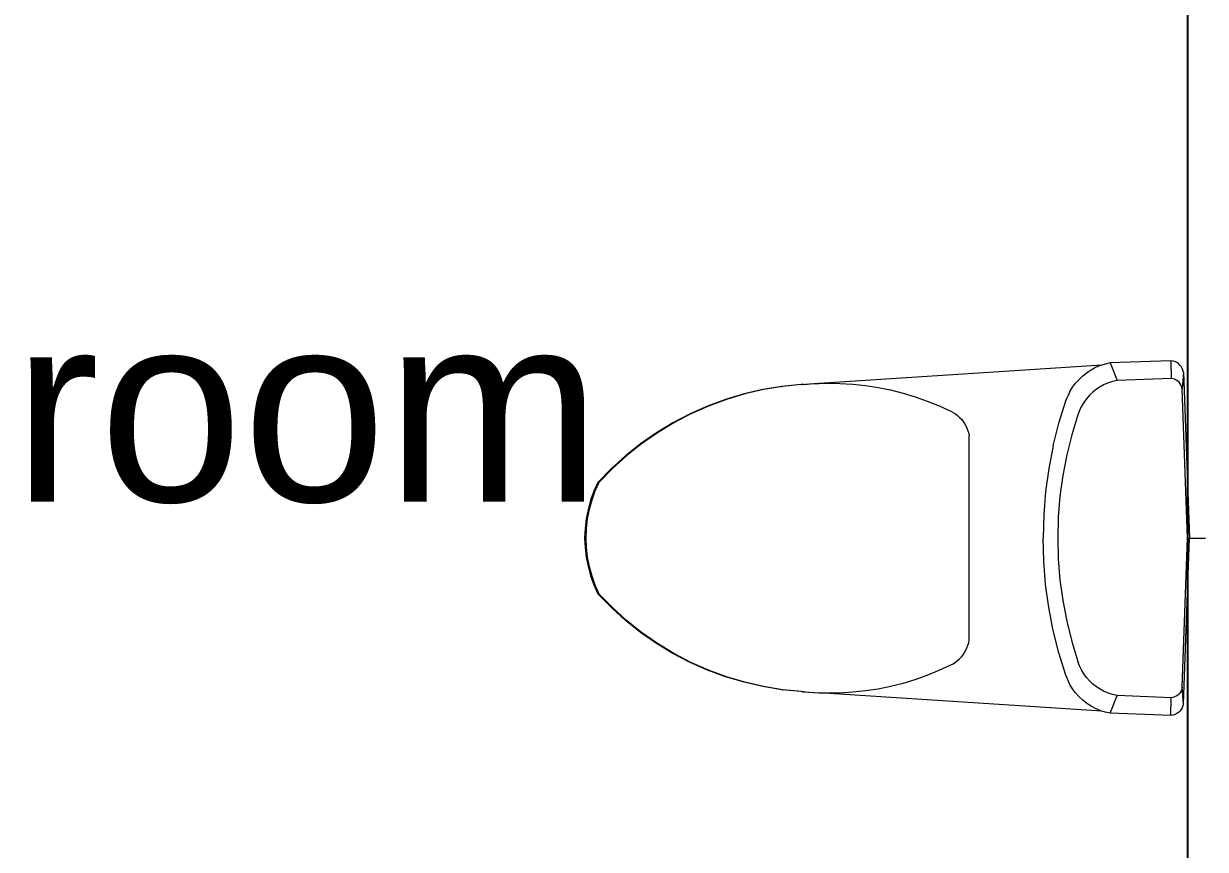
# Model space of a CAD drawing. Header units: metres. Extents: x 6.9 to 88.2, y -7.2 to 15.9.
# Drawn here: x 31.871 to 33.287, y 10.029 to 11.019 of the extents above; entities that cross this region are included whole.
import ezdxf
from ezdxf.enums import TextEntityAlignment as Align

# ---------------------------------------------------------------- set-up
doc = ezdxf.new("R2010")
doc.units = ezdxf.units.M
doc.layers.get('0').update_dxf_attribs({"lineweight": 9})
doc.layers.add('CASCO', color=86, linetype='Continuous', lineweight=5)
doc.layers.add('walls', color=6, linetype='Continuous')
doc.styles.add('COTA50', font='swissci.ttf', dxfattribs={"height": 0.09})

# ---------------------------------------------------------------- blocks, each defined once
blk = doc.blocks.new('secondfloor')
for p, q in [((33.1629, 10.6097), (32.824, 10.5877)), ((33.161, 10.6091), (33.1554, 10.6067)), ((33.1629, 10.6097), (33.161, 10.6091)), ((33.1668, 10.6109), (33.1629, 10.6097)), ((33.1727, 10.6123), (33.1668, 10.6109)), ((33.2457, 10.615), (33.1727, 10.6123)), ((33.1727, 10.6123), (33.1811, 10.5913)), ((33.2482, 10.6146), (33.2457, 10.615)), ((33.2457, 10.615), (33.2458, 10.5937)), ((33.2505, 10.6139), (33.2482, 10.6146)), ((33.2527, 10.6129), (33.2505, 10.6139)), ((33.2547, 10.6115), (33.2527, 10.6129)), ((33.2565, 10.6098), (33.2547, 10.6115)), ((33.2581, 10.6079), (33.2565, 10.6098)), ((33.14, 10.5967), (33.1356, 10.5926)), ((33.14, 10.5967), (33.1448, 10.6005)), ((33.15, 10.6038), (33.1448, 10.6005)), ((33.1554, 10.6067), (33.15, 10.6038)), ((33.2593, 10.6058), (33.2581, 10.6079)), ((33.2606, 10.6011), (33.259, 10.5812)), ((33.2601, 10.6035), (33.2593, 10.6058)), ((33.2606, 10.6011), (33.2601, 10.6035)), ((33.2606, 10.6011), (33.2655, 10.4681)), ((32.7567, 10.5804), (32.7342, 10.5753)), ((32.7574, 10.5804), (32.735, 10.5753)), ((32.7795, 10.5841), (32.7567, 10.5804)), ((32.7801, 10.5841), (32.7574, 10.5804)), ((32.8024, 10.5863), (32.7795, 10.5841)), ((32.7795, 10.5841), (32.7801, 10.5841)), ((32.803, 10.5863), (32.7801, 10.5841)), ((32.8024, 10.5863), (32.8178, 10.5875)), ((32.8024, 10.5863), (32.803, 10.5863)), ((32.8058, 10.5866), (32.803, 10.5863)), ((32.8058, 10.5866), (32.8178, 10.5875)), ((32.8178, 10.5875), (32.8183, 10.5875)), ((32.8183, 10.5875), (32.8235, 10.5877)), ((32.824, 10.5877), (32.8235, 10.5877)), ((32.824, 10.5877), (32.8331, 10.588)), ((32.8331, 10.588), (32.8335, 10.588)), ((32.8335, 10.588), (32.8336, 10.588)), ((32.8336, 10.588), (32.849, 10.5878)), ((32.849, 10.5878), (32.8643, 10.5869)), ((32.8643, 10.5869), (32.8795, 10.5852)), ((32.8795, 10.5852), (32.8947, 10.5829)), ((32.8947, 10.5829), (32.9097, 10.5799)), ((33.1247, 10.5779), (33.1279, 10.5831)), ((33.1279, 10.5831), (33.1315, 10.588)), ((33.1315, 10.588), (33.1356, 10.5926)), ((33.1564, 10.5807), (33.1521, 10.5773)), ((33.1609, 10.5837), (33.1564, 10.5807)), ((33.1657, 10.5863), (33.1609, 10.5837)), ((33.1707, 10.5884), (33.1657, 10.5863)), ((33.1758, 10.5901), (33.1707, 10.5884)), ((33.1811, 10.5913), (33.1758, 10.5901)), ((33.2458, 10.5937), (33.1811, 10.5913)), ((33.248, 10.5934), (33.2458, 10.5937)), ((33.2501, 10.5928), (33.248, 10.5934)), ((33.252, 10.5918), (33.2501, 10.5928)), ((33.2538, 10.5906), (33.252, 10.5918)), ((33.2554, 10.5891), (33.2538, 10.5906)), ((33.2568, 10.5874), (33.2554, 10.5891)), ((33.2578, 10.5854), (33.2568, 10.5874)), ((33.2586, 10.5834), (33.2578, 10.5854)), ((33.259, 10.5812), (33.2586, 10.5834)), ((33.2655, 10.4024), (33.259, 10.5812)), ((32.712, 10.5687), (32.6904, 10.5607)), ((32.7129, 10.5687), (32.6913, 10.5607)), ((32.7342, 10.5753), (32.712, 10.5687)), ((32.735, 10.5753), (32.7129, 10.5687)), ((32.9097, 10.5799), (32.9246, 10.5761)), ((32.9246, 10.5761), (32.9392, 10.5717)), ((32.9392, 10.5717), (32.9537, 10.5666)), ((32.9537, 10.5666), (32.9679, 10.5609)), ((33.1115, 10.5401), (33.1198, 10.5668)), ((33.1198, 10.5668), (33.122, 10.5724)), ((33.1247, 10.5779), (33.122, 10.5724)), ((33.1446, 10.5694), (33.1413, 10.565)), ((33.1482, 10.5735), (33.1446, 10.5694)), ((33.1521, 10.5773), (33.1482, 10.5735)), ((32.6904, 10.5607), (32.6693, 10.5514)), ((32.6913, 10.5607), (32.6702, 10.5514)), ((32.9679, 10.5609), (32.9819, 10.5545)), ((32.9819, 10.5545), (32.9847, 10.5529)), ((32.9847, 10.5529), (32.9874, 10.5512)), ((33.1361, 10.5554), (33.1341, 10.5503)), ((33.1385, 10.5604), (33.1361, 10.5554)), ((33.1413, 10.565), (33.1385, 10.5604)), ((32.6488, 10.5407), (32.6291, 10.5287)), ((32.6498, 10.5407), (32.6302, 10.5287)), ((32.6693, 10.5514), (32.6488, 10.5407)), ((32.6702, 10.5514), (32.6498, 10.5407)), ((32.9874, 10.5512), (32.9899, 10.5493)), ((32.9899, 10.5493), (32.9923, 10.5471)), ((32.9923, 10.5471), (32.9945, 10.5448)), ((32.9945, 10.5448), (32.9965, 10.5423)), ((32.9965, 10.5423), (32.9983, 10.5397)), ((32.9983, 10.5397), (32.9999, 10.5369)), ((33.1047, 10.5131), (33.1115, 10.5401)), ((33.1341, 10.5503), (33.1268, 10.5263)), ((32.6291, 10.5287), (32.6101, 10.5155)), ((32.6302, 10.5287), (32.6113, 10.5155)), ((32.9999, 10.5369), (33.0012, 10.534)), ((33.0012, 10.534), (33.0024, 10.531)), ((33.0024, 10.531), (33.0033, 10.5279)), ((33.0033, 10.5279), (33.0039, 10.5248)), ((33.0039, 10.28), (33.0039, 10.5248)), ((33.1268, 10.5263), (33.1208, 10.502)), ((32.6101, 10.5155), (32.5921, 10.5011)), ((32.6113, 10.5155), (32.5933, 10.5011)), ((33.1047, 10.5131), (33.0993, 10.4857)), ((32.5921, 10.5011), (32.575, 10.4856)), ((32.5933, 10.5011), (32.5762, 10.4856)), ((33.1208, 10.502), (33.116, 10.4774)), ((32.575, 10.4856), (32.5589, 10.469)), ((32.5762, 10.4856), (32.5602, 10.469)), ((33.0993, 10.4857), (33.0955, 10.4581)), ((32.5589, 10.469), (32.5541, 10.4586)), ((32.5602, 10.469), (32.5554, 10.4586)), ((33.116, 10.4774), (33.1127, 10.4525)), ((33.2655, 10.4681), (33.2679, 10.4024)), ((32.5541, 10.4586), (32.5502, 10.4477)), ((32.5554, 10.4586), (32.5515, 10.4477)), ((33.0955, 10.4581), (33.0932, 10.4303)), ((32.5502, 10.4477), (32.5471, 10.4366)), ((32.5515, 10.4477), (32.5484, 10.4366)), ((33.1127, 10.4525), (33.1106, 10.4275)), ((32.5448, 10.4253), (32.5435, 10.4139)), ((32.5471, 10.4366), (32.5448, 10.4253)), ((32.5462, 10.4253), (32.5448, 10.4139)), ((32.5484, 10.4366), (32.5462, 10.4253)), ((33.0932, 10.4303), (33.0925, 10.4024)), ((33.1106, 10.4275), (33.11, 10.4024)), ((32.5435, 10.4139), (32.543, 10.4024)), ((32.5448, 10.4139), (32.5444, 10.4024)), ((32.543, 10.4024), (32.5435, 10.3909)), ((32.5444, 10.4024), (32.5448, 10.3909)), ((33.0932, 10.3745), (33.0925, 10.4024)), ((33.11, 10.4024), (33.1106, 10.3773)), ((33.259, 10.2235), (33.2655, 10.4024)), ((33.2655, 10.3366), (33.2679, 10.4024)), ((33.2679, 10.4024), (33.287, 10.4024)), ((32.5435, 10.3909), (32.5448, 10.3794)), ((32.5448, 10.3909), (32.5462, 10.3794)), ((32.5448, 10.3794), (32.5471, 10.3681)), ((32.5462, 10.3794), (32.5484, 10.3681)), ((32.5471, 10.3681), (32.5502, 10.357)), ((32.5484, 10.3681), (32.5515, 10.357)), ((33.0955, 10.3467), (33.0932, 10.3745)), ((33.1106, 10.3773), (33.1127, 10.3523)), ((32.5502, 10.357), (32.5541, 10.3462)), ((32.5515, 10.357), (32.5554, 10.3462)), ((32.5541, 10.3462), (32.5589, 10.3357)), ((32.5554, 10.3462), (32.5602, 10.3357)), ((33.0993, 10.3191), (33.0955, 10.3467)), ((33.1127, 10.3523), (33.116, 10.3274)), ((32.575, 10.3191), (32.5589, 10.3357)), ((32.5762, 10.3191), (32.5602, 10.3357)), ((33.116, 10.3274), (33.1208, 10.3027)), ((33.2606, 10.2037), (33.2655, 10.3366)), ((32.5921, 10.3036), (32.575, 10.3191)), ((32.5933, 10.3036), (32.5762, 10.3191)), ((33.1047, 10.2917), (33.0993, 10.3191)), ((32.6101, 10.2892), (32.5921, 10.3036)), ((32.6113, 10.2892), (32.5933, 10.3036)), ((33.1208, 10.3027), (33.1268, 10.2784)), ((32.6291, 10.276), (32.6101, 10.2892)), ((32.6302, 10.276), (32.6113, 10.2892)), ((33.1115, 10.2646), (33.1047, 10.2917)), ((32.6488, 10.2641), (32.6291, 10.276)), ((32.6498, 10.2641), (32.6302, 10.276)), ((32.9999, 10.2679), (33.0012, 10.2708)), ((33.0012, 10.2708), (33.0024, 10.2738)), ((33.0024, 10.2738), (33.0033, 10.2768)), ((33.0033, 10.2768), (33.0039, 10.28)), ((33.1268, 10.2784), (33.1341, 10.2544)), ((32.6693, 10.2534), (32.6488, 10.2641)), ((32.6702, 10.2534), (32.6498, 10.2641)), ((32.9874, 10.2535), (32.9899, 10.2555)), ((32.9899, 10.2555), (32.9923, 10.2576)), ((32.9923, 10.2576), (32.9945, 10.2599)), ((32.9945, 10.2599), (32.9965, 10.2624)), ((32.9965, 10.2624), (32.9983, 10.2651)), ((32.9983, 10.2651), (32.9999, 10.2679)), ((33.1198, 10.238), (33.1115, 10.2646)), ((32.6904, 10.244), (32.6693, 10.2534)), ((32.6913, 10.244), (32.6702, 10.2534)), ((32.712, 10.2361), (32.6904, 10.244)), ((32.7129, 10.2361), (32.6913, 10.244)), ((32.9537, 10.2381), (32.9679, 10.2439)), ((32.9679, 10.2439), (32.9819, 10.2503)), ((32.9819, 10.2503), (32.9847, 10.2518)), ((32.9847, 10.2518), (32.9874, 10.2535)), ((33.1361, 10.2493), (33.1341, 10.2544)), ((33.1385, 10.2444), (33.1361, 10.2493)), ((33.1413, 10.2397), (33.1385, 10.2444)), ((32.7342, 10.2295), (32.712, 10.2361)), ((32.735, 10.2295), (32.7129, 10.2361)), ((32.7567, 10.2243), (32.7342, 10.2295)), ((32.7574, 10.2243), (32.735, 10.2295)), ((32.9097, 10.2249), (32.9246, 10.2286)), ((32.9246, 10.2286), (32.9392, 10.233)), ((32.9392, 10.233), (32.9537, 10.2381)), ((33.122, 10.2323), (33.1198, 10.238)), ((33.1247, 10.2268), (33.122, 10.2323)), ((33.1279, 10.2216), (33.1247, 10.2268)), ((33.1446, 10.2353), (33.1413, 10.2397)), ((33.1482, 10.2312), (33.1446, 10.2353)), ((33.1521, 10.2274), (33.1482, 10.2312)), ((33.1564, 10.224), (33.1521, 10.2274)), ((32.7795, 10.2206), (32.7567, 10.2243)), ((32.7801, 10.2206), (32.7574, 10.2243)), ((32.8024, 10.2184), (32.7795, 10.2206)), ((32.7795, 10.2206), (32.7801, 10.2206)), ((32.803, 10.2184), (32.7801, 10.2206)), ((32.8024, 10.2184), (32.8178, 10.2172)), ((32.8024, 10.2184), (32.803, 10.2184)), ((32.8058, 10.2182), (32.803, 10.2184)), ((32.8058, 10.2182), (32.8178, 10.2172)), ((32.8178, 10.2172), (32.8183, 10.2172)), ((32.8183, 10.2172), (32.8235, 10.217)), ((32.824, 10.217), (32.8235, 10.217)), ((33.1629, 10.195), (32.824, 10.217)), ((32.824, 10.217), (32.8331, 10.2167)), ((32.8331, 10.2167), (32.8335, 10.2167)), ((32.8335, 10.2167), (32.8336, 10.2167)), ((32.8336, 10.2167), (32.849, 10.2169)), ((32.849, 10.2169), (32.8643, 10.2179)), ((32.8643, 10.2179), (32.8795, 10.2195)), ((32.8795, 10.2195), (32.8947, 10.2218)), ((32.8947, 10.2218), (32.9097, 10.2249)), ((33.1315, 10.2167), (33.1279, 10.2216)), ((33.1356, 10.2122), (33.1315, 10.2167)), ((33.14, 10.208), (33.1356, 10.2122)), ((33.1609, 10.2211), (33.1564, 10.224)), ((33.1657, 10.2185), (33.1609, 10.2211)), ((33.1707, 10.2163), (33.1657, 10.2185)), ((33.1758, 10.2147), (33.1707, 10.2163)), ((33.1727, 10.1925), (33.1811, 10.2135)), ((33.1811, 10.2135), (33.1758, 10.2147)), ((33.2458, 10.211), (33.1811, 10.2135)), ((33.252, 10.2129), (33.2501, 10.212)), ((33.2538, 10.2141), (33.252, 10.2129)), ((33.2554, 10.2156), (33.2538, 10.2141)), ((33.2568, 10.2174), (33.2554, 10.2156)), ((33.2578, 10.2193), (33.2568, 10.2174)), ((33.2586, 10.2214), (33.2578, 10.2193)), ((33.259, 10.2235), (33.2586, 10.2214)), ((33.2606, 10.2037), (33.259, 10.2235)), ((33.1448, 10.2042), (33.14, 10.208)), ((33.15, 10.2009), (33.1448, 10.2042)), ((33.1554, 10.1981), (33.15, 10.2009)), ((33.161, 10.1957), (33.1554, 10.1981)), ((33.2457, 10.1898), (33.2458, 10.211)), ((33.248, 10.2113), (33.2458, 10.211)), ((33.2501, 10.212), (33.248, 10.2113)), ((33.2593, 10.199), (33.2581, 10.1968)), ((33.2601, 10.2013), (33.2593, 10.199)), ((33.2606, 10.2037), (33.2601, 10.2013)), ((33.1629, 10.195), (33.161, 10.1957)), ((33.1668, 10.1938), (33.1629, 10.195)), ((33.1727, 10.1925), (33.1668, 10.1938)), ((33.2457, 10.1898), (33.1727, 10.1925)), ((33.2482, 10.1901), (33.2457, 10.1898)), ((33.2505, 10.1908), (33.2482, 10.1901)), ((33.2527, 10.1919), (33.2505, 10.1908)), ((33.2547, 10.1932), (33.2527, 10.1919)), ((33.2565, 10.1949), (33.2547, 10.1932)), ((33.2581, 10.1968), (33.2565, 10.1949))]:
    blk.add_line(p, q)
at = {"layer": 'walls'}
for p, q in [((33.2655, 11.2716), (33.2655, 10.4681)), ((33.2655, 10.4681), (33.2655, 10.4024)), ((33.2655, 10.4024), (33.2655, 10.3366)), ((33.2655, 10.3366), (33.2655, 9.9895))]:
    blk.add_line(p, q, dxfattribs=at)
at = {"layer": 'CASCO', "style": 'COTA50', "width": 1.2}
blk.add_text('bathroom', height=0.225, dxfattribs=at).set_placement((31.9095, 10.5631, 1.2459), align=Align.MIDDLE)

msp = doc.modelspace()

# ---------------------------------------------------------------- block references
msp.add_blockref('secondfloor', (0, 0))

doc.saveas('drawing.dxf')
